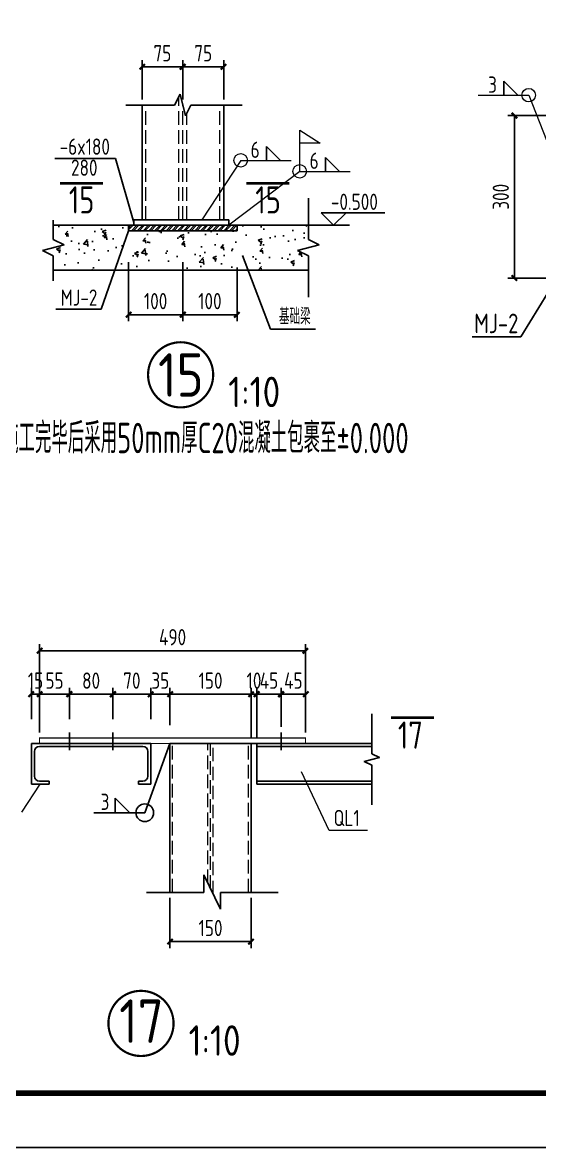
# Model space of a CAD drawing. Header units: millimetres. Extents: x 866561 to 876967, y 40200 to 44891.
# Drawn here: x 874394.6 to 874489.9, y 40208.1 to 40415.3 of the extents above; entities that cross this region are included whole.
import ezdxf

# ---------------------------------------------------------------- set-up
doc = ezdxf.new("R2010")
doc.units = ezdxf.units.MM
doc.header["$LTSCALE"] = 1000
doc.header["$MEASUREMENT"] = 0
doc.linetypes.add('DASH', pattern=[0.35, 0.25, -0.1])
for name, color, linetype, lineweight in [('1', 4, 'Continuous', 70), ('D3', 62, 'Continuous', 9), ('LZ', 64, 'Continuous', 9), ('数字', 3, 'Continuous', 9), ('细实线', 1, 'Continuous', 20)]:
    doc.layers.add(name, color=color, linetype=linetype, lineweight=lineweight)
for name, color, linetype in [('D1', 112, 'Continuous'), ('D2', 6, 'Continuous'), ('DIM', 7, 'Continuous'), ('M_Thin', 7, 'Continuous'), ('PUB_DIM', 3, 'Continuous'), ('THIN', 7, 'Continuous'), ('尺寸标注', 7, 'Continuous'), ('文字', 7, 'Continuous'), ('柱子', 8, 'Continuous'), ('标注', 7, 'Continuous')]:
    doc.layers.add(name, color=color, linetype=linetype)
doc.styles.add('GBHZ', font='gbenor.shx', dxfattribs={"width": 0.9, "bigfont": 'gbcbig.shx'})
doc.dimstyles.new('Y10', dxfattribs={"dimscale": 0, "dimtxt": 3, "dimasz": 0.01, "dimexe": 1.2, "dimexo": 1, "dimgap": 1, "dimtad": 1, "dimdec": 0, "dimlfac": 10, "dimzin": 0, "dimdsep": 46, "dimtxsty": 'GBHZ', "dimblk1": 'DX', "dimblk2": 'DX', "dimsah": 1, "dimcen": 0.09, "dimdle": 1, "dimadec": 0, "dimazin": 0, "dimtfac": 1, "dimtdec": 0, "dimtix": 1, "dimtmove": 2, "dimatfit": 3, "dimldrblk": 'DX', "dimfxl": 0, "dimtolj": 1, "dimtzin": 0, "dimarcsym": 0})

# ---------------------------------------------------------------- blocks, each defined once
blk = doc.blocks.new('DX')
at = {"color": 0, "linetype": 'ByBlock', "const_width": 40}
blk.add_lwpolyline([(-54, -51), (46, 49)], dxfattribs=at)
blk = doc.blocks.new('*D955')
at = {"layer": 'Defpoints', "color": 0}
for p in [(874424.16, 40372.2), (874434.16, 40371.2), (874434.16, 40361.51)]:
    blk.add_point(p, dxfattribs=at)
at = {"layer": 'DIM', "color": 0, "lineweight": -2}
for p, q in [((874424.16, 40371.2), (874424.16, 40360.31)), ((874434.16, 40370.2), (874434.16, 40360.31)), ((874424.17, 40361.51), (874434.15, 40361.51))]:
    blk.add_line(p, q, dxfattribs=at)
at = {"layer": 'DIM', "color": 0, "lineweight": -2, "xscale": 0.01, "yscale": 0.01, "zscale": 0.01, "rotation": 180}
blk.add_blockref('DX', (874424.16, 40361.51), dxfattribs=at)
at = {"layer": 'DIM', "color": 0, "lineweight": -2, "xscale": 0.01, "yscale": 0.01, "zscale": 0.01}
blk.add_blockref('DX', (874434.16, 40361.51), dxfattribs=at)
at = {"layer": 'DIM', "color": 0, "insert": (874429.16, 40364.01), "char_height": 3, "attachment_point": 5, "style": 'GBHZ'}
blk.add_mtext('\\A1;100', dxfattribs=at)
blk = doc.blocks.new('*D956')
at = {"layer": 'Defpoints', "color": 0}
for p in [(874414.16, 40372.2), (874424.16, 40372.2), (874424.16, 40361.51)]:
    blk.add_point(p, dxfattribs=at)
at = {"layer": 'DIM', "color": 0, "lineweight": -2}
for p, q in [((874414.16, 40371.2), (874414.16, 40360.31)), ((874424.16, 40371.2), (874424.16, 40360.31)), ((874414.17, 40361.51), (874424.15, 40361.51))]:
    blk.add_line(p, q, dxfattribs=at)
at = {"layer": 'DIM', "color": 0, "lineweight": -2, "xscale": 0.01, "yscale": 0.01, "zscale": 0.01, "rotation": 180}
blk.add_blockref('DX', (874414.16, 40361.51), dxfattribs=at)
at = {"layer": 'DIM', "color": 0, "lineweight": -2, "xscale": 0.01, "yscale": 0.01, "zscale": 0.01}
blk.add_blockref('DX', (874424.16, 40361.51), dxfattribs=at)
at = {"layer": 'DIM', "color": 0, "insert": (874419.16, 40364.01), "char_height": 3, "attachment_point": 5, "style": 'GBHZ'}
blk.add_mtext('\\A1;100', dxfattribs=at)
blk = doc.blocks.new('*D957')
at = {"layer": 'Defpoints', "color": 0}
for p in [(874431.71, 40407.16), (874424.16, 40400.13), (874431.71, 40400.13)]:
    blk.add_point(p, dxfattribs=at)
at = {"layer": 'DIM', "color": 0, "lineweight": -2}
for p, q in [((874424.16, 40401.13), (874424.16, 40408.36)), ((874431.71, 40401.13), (874431.71, 40408.36)), ((874424.17, 40407.16), (874431.7, 40407.16))]:
    blk.add_line(p, q, dxfattribs=at)
at = {"layer": 'DIM', "color": 0, "lineweight": -2, "xscale": 0.01, "yscale": 0.01, "zscale": 0.01, "rotation": 180}
blk.add_blockref('DX', (874424.16, 40407.16), dxfattribs=at)
at = {"layer": 'DIM', "color": 0, "lineweight": -2, "xscale": 0.01, "yscale": 0.01, "zscale": 0.01}
blk.add_blockref('DX', (874431.71, 40407.16), dxfattribs=at)
at = {"layer": 'DIM', "color": 0, "insert": (874427.93, 40409.66), "char_height": 3, "attachment_point": 5, "style": 'GBHZ'}
blk.add_mtext('\\A1;75', dxfattribs=at)
blk = doc.blocks.new('*D958')
at = {"layer": 'Defpoints', "color": 0}
for p in [(874424.16, 40407.16), (874416.66, 40400.13), (874424.16, 40400.13)]:
    blk.add_point(p, dxfattribs=at)
at = {"layer": 'DIM', "color": 0, "lineweight": -2}
for p, q in [((874416.66, 40401.13), (874416.66, 40408.36)), ((874424.16, 40401.13), (874424.16, 40408.36)), ((874416.67, 40407.16), (874424.15, 40407.16))]:
    blk.add_line(p, q, dxfattribs=at)
at = {"layer": 'DIM', "color": 0, "lineweight": -2, "xscale": 0.01, "yscale": 0.01, "zscale": 0.01, "rotation": 180}
blk.add_blockref('DX', (874416.66, 40407.16), dxfattribs=at)
at = {"layer": 'DIM', "color": 0, "lineweight": -2, "xscale": 0.01, "yscale": 0.01, "zscale": 0.01}
blk.add_blockref('DX', (874424.16, 40407.16), dxfattribs=at)
at = {"layer": 'DIM', "color": 0, "insert": (874420.41, 40409.66), "char_height": 3, "attachment_point": 5, "style": 'GBHZ'}
blk.add_mtext('\\A1;75', dxfattribs=at)
blk = doc.blocks.new('*D961')
at = {"layer": 'Defpoints', "color": 0}
for p in [(874485.23, 40398.23), (874493.05, 40398.23), (874493.05, 40368.23)]:
    blk.add_point(p, dxfattribs=at)
at = {"layer": 'DIM', "color": 0, "lineweight": -2}
for p, q in [((874492.05, 40398.23), (874484.03, 40398.23)), ((874485.23, 40368.24), (874485.23, 40398.22)), ((874492.05, 40368.23), (874484.03, 40368.23))]:
    blk.add_line(p, q, dxfattribs=at)
at = {"layer": 'DIM', "color": 0, "lineweight": -2, "xscale": 0.01, "yscale": 0.01, "zscale": 0.01}
for p, rotation in [((874485.23, 40398.23), 90), ((874485.23, 40368.23), 270)]:
    blk.add_blockref('DX', p, dxfattribs=dict(at, rotation=rotation))
at = {"layer": 'DIM', "color": 0, "insert": (874482.73, 40383.23), "char_height": 3, "attachment_point": 5, "rotation": 90, "style": 'GBHZ'}
blk.add_mtext('\\A1;300', dxfattribs=at)
blk = doc.blocks.new('*D1011')
at = {"layer": 'Defpoints', "color": 0, "linetype": 'ByBlock'}
for p in [(874421.78, 40291.62), (874421.78, 40284.93), (874436.78, 40282.56)]:
    blk.add_point(p, dxfattribs=at)
at = {"layer": 'DIM', "color": 0, "linetype": 'ByBlock', "lineweight": -2}
for p, q in [((874421.78, 40285.93), (874421.78, 40292.82)), ((874436.78, 40283.56), (874436.78, 40292.82)), ((874436.77, 40291.62), (874421.79, 40291.62))]:
    blk.add_line(p, q, dxfattribs=at)
at = {"layer": 'DIM', "color": 0, "linetype": 'ByBlock', "lineweight": -2, "xscale": 0.01, "yscale": 0.01, "zscale": 0.01, "rotation": 180}
blk.add_blockref('DX', (874421.78, 40291.62), dxfattribs=at)
at = {"layer": 'DIM', "color": 0, "linetype": 'ByBlock', "lineweight": -2, "xscale": 0.01, "yscale": 0.01, "zscale": 0.01}
blk.add_blockref('DX', (874436.78, 40291.62), dxfattribs=at)
at = {"layer": 'DIM', "color": 0, "linetype": 'ByBlock', "insert": (874429.28, 40294.12), "char_height": 3, "attachment_point": 5, "style": 'GBHZ'}
blk.add_mtext('\\A1;150', dxfattribs=at)
blk = doc.blocks.new('*D1012')
at = {"layer": 'Defpoints', "color": 0, "linetype": 'ByBlock'}
for p in [(874421.78, 40255.11), (874436.78, 40255.11), (874436.78, 40246.06)]:
    blk.add_point(p, dxfattribs=at)
at = {"layer": 'DIM', "color": 0, "linetype": 'ByBlock', "lineweight": -2}
for p, q in [((874421.78, 40254.11), (874421.78, 40244.86)), ((874436.78, 40254.11), (874436.78, 40244.86)), ((874421.79, 40246.06), (874436.77, 40246.06))]:
    blk.add_line(p, q, dxfattribs=at)
at = {"layer": 'DIM', "color": 0, "linetype": 'ByBlock', "lineweight": -2, "xscale": 0.01, "yscale": 0.01, "zscale": 0.01, "rotation": 180}
blk.add_blockref('DX', (874421.78, 40246.06), dxfattribs=at)
at = {"layer": 'DIM', "color": 0, "linetype": 'ByBlock', "lineweight": -2, "xscale": 0.01, "yscale": 0.01, "zscale": 0.01}
blk.add_blockref('DX', (874436.78, 40246.06), dxfattribs=at)
at = {"layer": 'DIM', "color": 0, "linetype": 'ByBlock', "insert": (874429.28, 40248.56), "char_height": 3, "attachment_point": 5, "style": 'GBHZ'}
blk.add_mtext('\\A1;150', dxfattribs=at)
blk = doc.blocks.new('*D1026')
at = {"layer": 'Defpoints', "color": 0, "linetype": 'ByBlock'}
for p in [(874411.28, 40291.62), (874411.28, 40286.02), (874418.28, 40286.02)]:
    blk.add_point(p, dxfattribs=at)
at = {"layer": 'DIM', "color": 0, "linetype": 'ByBlock', "lineweight": -2}
for p, q in [((874411.28, 40287.02), (874411.28, 40292.82)), ((874418.28, 40287.02), (874418.28, 40292.82)), ((874418.27, 40291.62), (874411.29, 40291.62))]:
    blk.add_line(p, q, dxfattribs=at)
at = {"layer": 'DIM', "color": 0, "linetype": 'ByBlock', "lineweight": -2, "xscale": 0.01, "yscale": 0.01, "zscale": 0.01, "rotation": 180}
blk.add_blockref('DX', (874411.28, 40291.62), dxfattribs=at)
at = {"layer": 'DIM', "color": 0, "linetype": 'ByBlock', "lineweight": -2, "xscale": 0.01, "yscale": 0.01, "zscale": 0.01}
blk.add_blockref('DX', (874418.28, 40291.62), dxfattribs=at)
at = {"layer": 'DIM', "color": 0, "linetype": 'ByBlock', "insert": (874414.78, 40294.12), "char_height": 3, "attachment_point": 5, "style": 'GBHZ'}
blk.add_mtext('\\A1;70', dxfattribs=at)
blk = doc.blocks.new('*D1027')
at = {"layer": 'Defpoints', "color": 0, "linetype": 'ByBlock'}
for p in [(874403.28, 40291.62), (874403.28, 40286.02), (874411.28, 40286.02)]:
    blk.add_point(p, dxfattribs=at)
at = {"layer": 'DIM', "color": 0, "linetype": 'ByBlock', "lineweight": -2}
for p, q in [((874403.28, 40287.02), (874403.28, 40292.82)), ((874411.28, 40287.02), (874411.28, 40292.82)), ((874411.27, 40291.62), (874403.29, 40291.62))]:
    blk.add_line(p, q, dxfattribs=at)
at = {"layer": 'DIM', "color": 0, "linetype": 'ByBlock', "lineweight": -2, "xscale": 0.01, "yscale": 0.01, "zscale": 0.01, "rotation": 180}
blk.add_blockref('DX', (874403.28, 40291.62), dxfattribs=at)
at = {"layer": 'DIM', "color": 0, "linetype": 'ByBlock', "lineweight": -2, "xscale": 0.01, "yscale": 0.01, "zscale": 0.01}
blk.add_blockref('DX', (874411.28, 40291.62), dxfattribs=at)
at = {"layer": 'DIM', "color": 0, "linetype": 'ByBlock', "insert": (874407.28, 40294.12), "char_height": 3, "attachment_point": 5, "style": 'GBHZ'}
blk.add_mtext('\\A1;80', dxfattribs=at)
blk = doc.blocks.new('*D1028')
at = {"layer": 'Defpoints', "color": 0, "linetype": 'ByBlock'}
for p in [(874421.78, 40291.62), (874418.28, 40286.02), (874421.78, 40286.02)]:
    blk.add_point(p, dxfattribs=at)
at = {"layer": 'DIM', "color": 0, "linetype": 'ByBlock', "lineweight": -2}
for p, q in [((874418.28, 40287.02), (874418.28, 40292.82)), ((874421.78, 40287.02), (874421.78, 40292.82)), ((874418.27, 40291.62), (874418.26, 40291.62)), ((874418.28, 40291.62), (874421.78, 40291.62)), ((874421.79, 40291.62), (874421.8, 40291.62))]:
    blk.add_line(p, q, dxfattribs=at)
at = {"layer": 'DIM', "color": 0, "linetype": 'ByBlock', "lineweight": -2, "xscale": 0.01, "yscale": 0.01, "zscale": 0.01}
blk.add_blockref('DX', (874418.28, 40291.62), dxfattribs=at)
at = {"layer": 'DIM', "color": 0, "linetype": 'ByBlock', "lineweight": -2, "xscale": 0.01, "yscale": 0.01, "zscale": 0.01, "rotation": 180}
blk.add_blockref('DX', (874421.78, 40291.62), dxfattribs=at)
at = {"layer": 'DIM', "color": 0, "linetype": 'ByBlock', "insert": (874420.03, 40294.12), "char_height": 3, "attachment_point": 5, "style": 'GBHZ'}
blk.add_mtext('\\A1;35', dxfattribs=at)
blk = doc.blocks.new('*D1029')
at = {"layer": 'Defpoints', "color": 0, "linetype": 'ByBlock'}
for p in [(874403.28, 40291.62), (874403.28, 40286.02), (874397.77, 40283.56)]:
    blk.add_point(p, dxfattribs=at)
at = {"layer": 'DIM', "color": 0, "linetype": 'ByBlock', "lineweight": -2}
for p, q in [((874397.77, 40284.56), (874397.77, 40292.82)), ((874403.28, 40287.02), (874403.28, 40292.82)), ((874397.78, 40291.62), (874403.27, 40291.62))]:
    blk.add_line(p, q, dxfattribs=at)
at = {"layer": 'DIM', "color": 0, "linetype": 'ByBlock', "lineweight": -2, "xscale": 0.01, "yscale": 0.01, "zscale": 0.01, "rotation": 180}
blk.add_blockref('DX', (874397.77, 40291.62), dxfattribs=at)
at = {"layer": 'DIM', "color": 0, "linetype": 'ByBlock', "lineweight": -2, "xscale": 0.01, "yscale": 0.01, "zscale": 0.01}
blk.add_blockref('DX', (874403.28, 40291.62), dxfattribs=at)
at = {"layer": 'DIM', "color": 0, "linetype": 'ByBlock', "insert": (874400.53, 40294.12), "char_height": 3, "attachment_point": 5, "style": 'GBHZ'}
blk.add_mtext('\\A1;55', dxfattribs=at)
blk = doc.blocks.new('*D1030')
at = {"layer": 'Defpoints', "color": 0, "linetype": 'ByBlock'}
for p in [(874396.28, 40291.62), (874396.28, 40286.02), (874397.77, 40283.56)]:
    blk.add_point(p, dxfattribs=at)
at = {"layer": 'DIM', "color": 0, "linetype": 'ByBlock', "lineweight": -2}
for p, q in [((874396.28, 40287.02), (874396.28, 40292.82)), ((874397.77, 40284.56), (874397.77, 40292.82)), ((874396.27, 40291.62), (874396.26, 40291.62)), ((874397.77, 40291.62), (874396.28, 40291.62)), ((874397.78, 40291.62), (874397.79, 40291.62))]:
    blk.add_line(p, q, dxfattribs=at)
at = {"layer": 'DIM', "color": 0, "linetype": 'ByBlock', "lineweight": -2, "xscale": 0.01, "yscale": 0.01, "zscale": 0.01}
blk.add_blockref('DX', (874396.28, 40291.62), dxfattribs=at)
at = {"layer": 'DIM', "color": 0, "linetype": 'ByBlock', "lineweight": -2, "xscale": 0.01, "yscale": 0.01, "zscale": 0.01, "rotation": 180}
blk.add_blockref('DX', (874397.77, 40291.62), dxfattribs=at)
at = {"layer": 'DIM', "color": 0, "linetype": 'ByBlock', "insert": (874397.03, 40294.12), "char_height": 3, "attachment_point": 5, "style": 'GBHZ'}
blk.add_mtext('\\A1;15', dxfattribs=at)
blk = doc.blocks.new('*D1031')
at = {"layer": 'Defpoints', "color": 0, "linetype": 'ByBlock'}
for p in [(874437.78, 40291.62), (874436.78, 40282.56), (874437.78, 40282.56)]:
    blk.add_point(p, dxfattribs=at)
at = {"layer": 'DIM', "color": 0, "linetype": 'ByBlock', "lineweight": -2}
for p, q in [((874436.78, 40283.56), (874436.78, 40292.82)), ((874437.78, 40283.56), (874437.78, 40292.82)), ((874436.77, 40291.62), (874436.76, 40291.62)), ((874436.78, 40291.62), (874437.78, 40291.62)), ((874437.79, 40291.62), (874437.8, 40291.62))]:
    blk.add_line(p, q, dxfattribs=at)
at = {"layer": 'DIM', "color": 0, "linetype": 'ByBlock', "lineweight": -2, "xscale": 0.01, "yscale": 0.01, "zscale": 0.01}
blk.add_blockref('DX', (874436.78, 40291.62), dxfattribs=at)
at = {"layer": 'DIM', "color": 0, "linetype": 'ByBlock', "lineweight": -2, "xscale": 0.01, "yscale": 0.01, "zscale": 0.01, "rotation": 180}
blk.add_blockref('DX', (874437.78, 40291.62), dxfattribs=at)
at = {"layer": 'DIM', "color": 0, "linetype": 'ByBlock', "insert": (874437.28, 40294.12), "char_height": 3, "attachment_point": 5, "style": 'GBHZ'}
blk.add_mtext('\\A1;10', dxfattribs=at)
blk = doc.blocks.new('*D1032')
at = {"layer": 'Defpoints', "color": 0, "linetype": 'ByBlock'}
for p in [(874442.28, 40291.62), (874442.28, 40284.59), (874437.78, 40282.56)]:
    blk.add_point(p, dxfattribs=at)
at = {"layer": 'DIM', "color": 0, "linetype": 'ByBlock', "lineweight": -2}
for p, q in [((874437.78, 40283.56), (874437.78, 40292.82)), ((874442.28, 40285.59), (874442.28, 40292.82)), ((874437.77, 40291.62), (874437.76, 40291.62)), ((874437.78, 40291.62), (874442.28, 40291.62)), ((874442.29, 40291.62), (874442.3, 40291.62))]:
    blk.add_line(p, q, dxfattribs=at)
at = {"layer": 'DIM', "color": 0, "linetype": 'ByBlock', "lineweight": -2, "xscale": 0.01, "yscale": 0.01, "zscale": 0.01}
blk.add_blockref('DX', (874437.78, 40291.62), dxfattribs=at)
at = {"layer": 'DIM', "color": 0, "linetype": 'ByBlock', "lineweight": -2, "xscale": 0.01, "yscale": 0.01, "zscale": 0.01, "rotation": 180}
blk.add_blockref('DX', (874442.28, 40291.62), dxfattribs=at)
at = {"layer": 'DIM', "color": 0, "linetype": 'ByBlock', "insert": (874440.03, 40294.12), "char_height": 3, "attachment_point": 5, "style": 'GBHZ'}
blk.add_mtext('\\A1;45', dxfattribs=at)
blk = doc.blocks.new('*D1033')
at = {"layer": 'Defpoints', "color": 0, "linetype": 'ByBlock'}
for p in [(874446.78, 40291.62), (874442.28, 40284.59), (874446.78, 40283.56)]:
    blk.add_point(p, dxfattribs=at)
at = {"layer": 'DIM', "color": 0, "linetype": 'ByBlock', "lineweight": -2}
for p, q in [((874442.28, 40285.59), (874442.28, 40292.82)), ((874446.78, 40284.56), (874446.78, 40292.82)), ((874442.27, 40291.62), (874442.26, 40291.62)), ((874442.28, 40291.62), (874446.78, 40291.62)), ((874446.79, 40291.62), (874446.8, 40291.62))]:
    blk.add_line(p, q, dxfattribs=at)
at = {"layer": 'DIM', "color": 0, "linetype": 'ByBlock', "lineweight": -2, "xscale": 0.01, "yscale": 0.01, "zscale": 0.01}
blk.add_blockref('DX', (874442.28, 40291.62), dxfattribs=at)
at = {"layer": 'DIM', "color": 0, "linetype": 'ByBlock', "lineweight": -2, "xscale": 0.01, "yscale": 0.01, "zscale": 0.01, "rotation": 180}
blk.add_blockref('DX', (874446.78, 40291.62), dxfattribs=at)
at = {"layer": 'DIM', "color": 0, "linetype": 'ByBlock', "insert": (874444.53, 40294.12), "char_height": 3, "attachment_point": 5, "style": 'GBHZ'}
blk.add_mtext('\\A1;45', dxfattribs=at)
blk = doc.blocks.new('*D1034')
at = {"layer": 'Defpoints', "color": 0, "linetype": 'ByBlock'}
for p in [(874397.77, 40299.62), (874397.77, 40283.56), (874446.78, 40283.56)]:
    blk.add_point(p, dxfattribs=at)
at = {"layer": 'DIM', "color": 0, "linetype": 'ByBlock', "lineweight": -2}
for p, q in [((874397.77, 40284.56), (874397.77, 40300.82)), ((874446.78, 40284.56), (874446.78, 40300.82)), ((874446.77, 40299.62), (874397.78, 40299.62))]:
    blk.add_line(p, q, dxfattribs=at)
at = {"layer": 'DIM', "color": 0, "linetype": 'ByBlock', "lineweight": -2, "xscale": 0.01, "yscale": 0.01, "zscale": 0.01, "rotation": 180}
blk.add_blockref('DX', (874397.77, 40299.62), dxfattribs=at)
at = {"layer": 'DIM', "color": 0, "linetype": 'ByBlock', "lineweight": -2, "xscale": 0.01, "yscale": 0.01, "zscale": 0.01}
blk.add_blockref('DX', (874446.78, 40299.62), dxfattribs=at)
at = {"layer": 'DIM', "color": 0, "linetype": 'ByBlock', "insert": (874422.28, 40302.12), "char_height": 3, "attachment_point": 5, "style": 'GBHZ'}
blk.add_mtext('\\A1;490', dxfattribs=at)

msp = doc.modelspace()

# ---------------------------------------------------------------- hatches: boundary and pattern name
at = {"layer": '柱子'}
h = msp.add_hatch(dxfattribs=at)
h.set_pattern_fill('AR-CONC', color=256, style=0)
h.set_pattern_definition([(50, (395625.639, 102149.114), (7.172601826, -0.62752135), [0.75, -8.25]), (355, (395625.639, 102149.114), (-1.38751334, 7.52192134), [0.6, -6.6]), (100.4514, (395626.237, 102149.062), (5.78509382, 6.89439542), [0.6374019, -7.01142112]), (46.1842, (395625.639, 102151.114), (10.67241049, -1.65519014), [1.125, -12.375]), (96.6356, (395626.529, 102150.976), (9.34662706, 9.7411787), [0.95610288, -10.51713]), (351.1842, (395625.639, 102151.114), (9.34661945, 9.741186), [0.9, -9.9]), (21, (395626.639, 102150.614), (5.96907052, -4.02618891), [0.75, -8.25]), (326, (395626.639, 102150.614), (2.43315332, 7.25150045), [0.6, -6.6]), (71.4514, (395627.1366, 102150.279), (8.40222629, 3.22530497), [0.6374019, -7.01142112]), (37.5, (395625.6391, 102149.1143), (0.121598553, 3.328938538), [0, -6.52, 0, -6.7, 0, -6.625]), (7.5, (395625.639, 102149.1143), (2.630695374, 3.94411712), [0, -3.82, 0, -6.37, 0, -2.525]), (327.5, (395623.4091, 102149.1143), (5.338224362, -0.225548717), [0, -2.5, 0, -7.8, 0, -10.35]), (317.5, (395622.409, 102149.1143), (5.831861693, 1.001049823), [0, -3.25, 0, -5.18, 0, -7.35])])
h.paths.add_polyline_path([(874414.157, 40376.985), (874414.157, 40377.985), (874400.298, 40377.985), (874400.298, 40375.357), (874402.298, 40374.357), (874398.298, 40373.357), (874400.298, 40372.357), (874400.298, 40369.729), (874447.29, 40369.729), (874447.29, 40372.357), (874445.29, 40373.357), (874449.29, 40374.357), (874447.29, 40375.357), (874447.29, 40377.985), (874434.157, 40377.985), (874434.157, 40376.985)])
h = msp.add_hatch(dxfattribs=at)
h.set_pattern_fill('ANSI32', color=256, scale=2, style=0)
h.set_pattern_definition([(45, (395625.6391, 102149.1143), (-0.5303300859, 0.5303300859), []), (45, (395625.9927, 102149.1143), (-0.5303300859, 0.5303300859), [])])
h.paths.add_polyline_path([(874434.157, 40376.985), (874434.157, 40377.985), (874414.157, 40377.985), (874414.157, 40376.985)])

# ---------------------------------------------------------------- linework, layer by layer
msp.add_line((875000.353, 40208.139), (874159.353, 40208.139))
at = {"color": 0, "const_width": 1}
msp.add_lwpolyline([(874990.353, 40218.139), (874184.353, 40218.139), (874184.353, 40792.139), (874990.353, 40792.139)], close=True, dxfattribs=at)
at = {"linetype": 'ByBlock', "ltscale": 0.5, "const_width": 0.4}
for points in [[(874417.763, 40350.443, 1), (874429.763, 40350.443, 1)], [(874410.464, 40230.99, 1), (874422.464, 40230.99, 1)]]:
    msp.add_lwpolyline(points, format="xyb", close=True, dxfattribs=at)
at = {"layer": '1', "color": 2, "const_width": 0.48}
for points in [[(874401.531, 40385.719), (874409.453, 40385.719)], [(874435.869, 40385.719), (874443.791, 40385.719)]]:
    msp.add_lwpolyline(points, dxfattribs=at)
at = {"layer": '1', "const_width": 0.48}
msp.add_lwpolyline([(874470.444, 40287.318), (874462.522, 40287.318)], dxfattribs=at)
at = {"layer": 'D1', "color": 251}
for p, q in [((874483.313, 40404.509), (874485.882, 40401.94)), ((874483.313, 40401.94), (874483.313, 40404.509)), ((874439.571, 40392.504), (874442.14, 40389.935)), ((874439.571, 40389.935), (874439.571, 40392.504)), ((874450.435, 40390.486), (874453.005, 40387.917)), ((874450.435, 40387.917), (874450.435, 40390.486)), ((874417.167, 40269.79), (874421.78, 40282.56)), ((874411.698, 40269.79), (874411.698, 40272.495)), ((874411.698, 40272.495), (874414.402, 40269.79)), ((874417.167, 40269.79), (874407.758, 40269.79)), ((874431.115, 40252.022), (874428.037, 40258.344)), ((874428.037, 40258.344), (874428.037, 40255.108)), ((874417.452, 40255.108), (874428.037, 40255.108)), ((874431.115, 40255.108), (874441.721, 40255.108)), ((874431.115, 40255.108), (874431.115, 40252.022))]:
    msp.add_line(p, q, dxfattribs=at)
at = {"layer": 'D1'}
for p, q in [((874454.242, 40380.289), (874449.634, 40380.289)), ((874449.634, 40380.289), (874451.938, 40377.985)), ((874454.242, 40380.289), (874451.938, 40377.985)), ((874454.242, 40380.289), (874461.358, 40380.289))]:
    msp.add_line(p, q, dxfattribs=at)
msp.add_lwpolyline([(874447.29, 40377.985), (874454.885, 40377.985)], dxfattribs=at)
at = {"layer": 'D1', "color": 251}
msp.add_circle((874417.167, 40269.79), 1.629, dxfattribs=at)
at = {"layer": 'D2'}
for p, q in [((874416.659, 40378.985), (874416.659, 40400.131)), ((874431.705, 40378.985), (874431.705, 40400.131)), ((874415.159, 40378.985), (874432.655, 40378.985)), ((874415.159, 40377.985), (874415.159, 40378.985)), ((874432.655, 40377.985), (874432.655, 40378.985)), ((874403.28, 40284.588), (874403.28, 40281.32)), ((874411.28, 40284.588), (874411.28, 40281.32)), ((874442.28, 40284.588), (874442.28, 40281.32)), ((874396.28, 40282.56), (874396.28, 40275.061)), ((874418.283, 40282.56), (874396.28, 40282.56)), ((874416.818, 40281.996), (874397.751, 40281.996)), ((874418.283, 40282.56), (874418.283, 40275.061)), ((874421.78, 40255.108), (874421.78, 40282.56)), ((874421.78, 40282.56), (874458.979, 40282.56)), ((874436.78, 40255.108), (874436.78, 40282.56)), ((874437.777, 40282.56), (874437.777, 40275.061)), ((874437.777, 40281.996), (874458.979, 40281.996)), ((874396.849, 40281.095), (874396.849, 40276.526)), ((874417.719, 40281.095), (874417.719, 40276.526)), ((874399.54, 40275.625), (874397.751, 40275.625)), ((874399.54, 40275.625), (874399.54, 40275.061)), ((874416.818, 40275.625), (874416.029, 40275.625)), ((874416.029, 40275.625), (874416.029, 40275.061)), ((874437.777, 40275.625), (874458.979, 40275.625)), ((874399.54, 40275.061), (874396.28, 40275.061)), ((874418.283, 40275.061), (874416.029, 40275.061)), ((874437.777, 40275.061), (874458.979, 40275.061))]:
    msp.add_line(p, q, dxfattribs=at)
for centre, start, end in [((874397.751, 40281.095), 90, 180), ((874416.818, 40281.095), 0, 90), ((874397.751, 40276.526), 180, 270), ((874416.818, 40276.526), 270, 0)]:
    msp.add_arc(centre, 0.902, start, end, dxfattribs=at)
at = {"layer": 'D3', "color": 251}
for p, q in [((874451.148, 40266.538), (874446.026, 40277.333)), ((874394.525, 40269.92), (874397.91, 40275.061)), ((874458.191, 40266.538), (874451.148, 40266.538))]:
    msp.add_line(p, q, dxfattribs=at)
at = {"layer": 'LZ', "color": 251, "linetype": 'DASH', "ltscale": 0.01}
for p, q in [((874417.382, 40378.985), (874417.382, 40400.131)), ((874423.433, 40378.985), (874423.433, 40401.684)), ((874424.157, 40378.985), (874424.157, 40400.131)), ((874430.981, 40378.985), (874430.981, 40400.131)), ((874424.881, 40378.985), (874424.881, 40398.579)), ((874422.28, 40255.108), (874422.28, 40282.56)), ((874428.78, 40256.819), (874428.78, 40282.56)), ((874429.28, 40255.792), (874429.28, 40282.56)), ((874429.78, 40254.765), (874429.78, 40282.56)), ((874436.28, 40255.108), (874436.28, 40282.56))]:
    msp.add_line(p, q, dxfattribs=at)
at = {"layer": 'M_Thin', "color": 7}
msp.add_lwpolyline([(874458.979, 40288.024), (874458.979, 40280.654), (874460.379, 40279.954), (874457.579, 40279.254), (874458.979, 40278.554), (874458.979, 40271.257)], dxfattribs=at)
at = {"layer": 'THIN'}
for p, q in [((874422.657, 40400.131), (874423.657, 40402.131)), ((874423.657, 40402.131), (874424.657, 40398.131)), ((874413.687, 40400.131), (874422.657, 40400.131)), ((874424.657, 40398.131), (874425.657, 40400.131)), ((874425.657, 40400.131), (874435.101, 40400.131)), ((874447.29, 40382.985), (874447.29, 40375.357)), ((874400.298, 40378.905), (874400.298, 40375.357)), ((874400.298, 40375.357), (874402.298, 40374.357)), ((874447.29, 40375.357), (874449.29, 40374.357)), ((874402.298, 40374.357), (874398.298, 40373.357)), ((874398.298, 40373.357), (874400.298, 40372.357)), ((874449.29, 40374.357), (874445.29, 40373.357)), ((874445.29, 40373.357), (874447.29, 40372.357)), ((874400.298, 40372.357), (874400.298, 40367.756)), ((874447.29, 40372.357), (874447.29, 40364.729))]:
    msp.add_line(p, q, dxfattribs=at)
at = {"layer": '尺寸标注', "color": 6, "linetype": 'ByBlock'}
for q in [(874493.051, 40368.227), (874477.441, 40357.441)]:
    msp.add_line((874486.434, 40357.441), q, dxfattribs=at)
at = {"layer": '柱子'}
for p, q in [((874400.617, 40390.302), (874411.779, 40390.302)), ((874415.159, 40378.485), (874411.779, 40390.302)), ((874400.298, 40377.985), (874447.29, 40377.985)), ((874414.157, 40376.985), (874409.156, 40362.502)), ((874414.157, 40376.985), (874414.157, 40377.985)), ((874414.157, 40377.985), (874434.157, 40377.985)), ((874414.157, 40376.985), (874434.157, 40376.985)), ((874434.157, 40376.985), (874434.157, 40377.985)), ((874435.177, 40372.386), (874440.344, 40358.876)), ((874400.298, 40369.729), (874447.29, 40369.729)), ((874400.794, 40362.502), (874409.156, 40362.502)), ((874440.344, 40358.876), (874448.613, 40358.876))]:
    msp.add_line(p, q, dxfattribs=at)
at = {"layer": '标注', "const_width": 0.2}
msp.add_lwpolyline([(874446.78, 40283.56), (874397.771, 40283.56), (874397.771, 40282.56), (874446.78, 40282.56)], close=True, dxfattribs=at)
at = {"layer": '细实线', "color": 251}
for p, q in [((874478.572, 40401.94), (874487.878, 40401.94)), ((874487.878, 40401.94), (874496.248, 40380.618)), ((874445.695, 40395.478), (874449.451, 40393.107)), ((874445.695, 40387.917), (874445.695, 40395.478)), ((874449.451, 40393.107), (874445.695, 40393.107)), ((874434.83, 40389.935), (874427.659, 40378.985)), ((874434.83, 40389.935), (874444.136, 40389.935)), ((874445.695, 40387.917), (874432.655, 40377.985)), ((874445.695, 40387.917), (874455.001, 40387.917))]:
    msp.add_line(p, q, dxfattribs=at)
for centre in [(874487.878, 40401.94), (874434.83, 40389.935), (874445.695, 40387.917)]:
    msp.add_circle(centre, 1.238, dxfattribs=at)
msp.add_solid([(874445.695, 40393.107), (874445.695, 40395.478), (874449.451, 40393.107), (874445.695, 40393.107)], dxfattribs=at)

# ---------------------------------------------------------------- texts
at = {"style": 'GBHZ', "width": 0.9}
msp.add_text('MJ-2', height=3.6, dxfattribs=at).set_placement((874477.839, 40358.111))
at = {"layer": 'D1', "style": 'GBHZ', "width": 0.9}
msp.add_text('-0.500', height=3, dxfattribs=at).set_placement((874451.447, 40380.807))
at = {"layer": 'PUB_DIM', "style": 'GBHZ', "width": 0.9}
for s, p in [('15', (874403.178, 40380.153)), ('15', (874437.516, 40380.153)), ('17', (874463.782, 40281.591))]:
    msp.add_text(s, height=5, dxfattribs=at).set_placement(p)
at = {"layer": '数字', "style": 'GBHZ', "width": 0.9}
for s, p in [('3', (874480.403, 40402.387)), ('-6x180', (874401.483, 40390.962)), ('6', (874436.662, 40390.382)), ('280', (874403.57, 40387.089)), ('6', (874447.526, 40388.364)), ('MJ-2', (874401.66, 40363.162)), ('基础梁', (874441.884, 40359.704)), ('3', (874409.026, 40270.299)), ('QL1', (874451.921, 40267.327))]:
    msp.add_text(s, height=3, dxfattribs=at).set_placement(p)
at = {"layer": '文字', "color": 6, "style": 'GBHZ'}
for s, height, p in [('15', 8, (874419.615, 40346.41)), ('1:10', 5.6, (874432.529, 40344.491, -0.009)), ('17', 8, (874412.454, 40227.409)), ('1:10', 5.6, (874425.23, 40225.038, -0.009))]:
    msp.add_text(s, height=height, dxfattribs=at).set_placement(p)
at = {"layer": '文字', "color": 6, "style": 'GBHZ', "width": 0.75}
msp.add_text('MK施工完毕后采用50mm厚C20混凝土包裹至%%P0.000', height=5.6, dxfattribs=at).set_placement((874384.437, 40336.004, -0.009))

# ---------------------------------------------------------------- dimensions: what is measured, and where the dimension line sits
at = {"layer": 'DIM'}
for base, p1, p2, picture, middle in [((874424.157, 40407.158), (874416.659, 40400.131), (874424.157, 40400.131), '*D958', (874420.408, 40409.658)), ((874431.705, 40407.158), (874424.157, 40400.131), (874431.705, 40400.131), '*D957', (874427.931, 40409.658)), ((874424.157, 40361.512), (874414.157, 40372.205), (874424.157, 40372.205), '*D956', (874419.157, 40364.012)), ((874434.157, 40361.512), (874424.157, 40372.205), (874434.157, 40371.205), '*D955', (874429.157, 40364.012))]:
    dim = msp.add_linear_dim(base=base, p1=p1, p2=p2, dimstyle='Y10', override={"dimscale": 1}, dxfattribs=at)
    dim.commit()
    dim.dimension.update_dxf_attribs({"geometry": picture, "text_midpoint": middle})
dim = msp.add_linear_dim(base=(874485.23, 40398.227), p1=(874493.051, 40368.227), p2=(874493.051, 40398.227), angle=90, dimstyle='Y10', override={"dimscale": 1}, dxfattribs=at)
dim.commit()
dim.dimension.update_dxf_attribs({"geometry": '*D961', "text_midpoint": (874482.73, 40383.227)})
at = {"layer": 'DIM', "linetype": 'ByBlock'}
for base, p1, p2, picture, middle in [((874397.771, 40299.619), (874446.78, 40283.56), (874397.771, 40283.56), '*D1034', (874422.275, 40302.119)), ((874396.28, 40291.618), (874397.771, 40283.56), (874396.28, 40286.021), '*D1030', (874397.025, 40294.118)), ((874403.28, 40291.618), (874397.771, 40283.56), (874403.28, 40286.021), '*D1029', (874400.525, 40294.118)), ((874421.78, 40291.618), (874418.28, 40286.021), (874421.78, 40286.021), '*D1028', (874420.03, 40294.118)), ((874421.78, 40291.618), (874436.78, 40282.56), (874421.78, 40284.928), '*D1011', (874429.28, 40294.118)), ((874437.777, 40291.618), (874436.78, 40282.56), (874437.777, 40282.56), '*D1031', (874437.278, 40294.118)), ((874442.28, 40291.618), (874437.777, 40282.56), (874442.28, 40284.588), '*D1032', (874440.028, 40294.118)), ((874446.78, 40291.618), (874442.28, 40284.588), (874446.78, 40283.56), '*D1033', (874444.53, 40294.118)), ((874436.78, 40246.058), (874421.78, 40255.108), (874436.78, 40255.108), '*D1012', (874429.28, 40248.558))]:
    dim = msp.add_linear_dim(base=base, p1=p1, p2=p2, dimstyle='Y10', override={"dimscale": 1}, dxfattribs=at)
    dim.commit()
    dim.dimension.update_dxf_attribs({"geometry": picture, "text_midpoint": middle})
for base, p1, p2, picture, middle in [((874403.28, 40291.618), (874411.28, 40286.021), (874403.28, 40286.021), '*D1027', (874407.28, 40294.118)), ((874411.28, 40291.618), (874418.28, 40286.021), (874411.28, 40286.021), '*D1026', (874414.78, 40294.118))]:
    dim = msp.add_linear_dim(base=base, p1=p1, p2=p2, angle=180, dimstyle='Y10', override={"dimscale": 1}, dxfattribs=at)
    dim.commit()
    dim.dimension.update_dxf_attribs({"geometry": picture, "text_midpoint": middle})

doc.saveas('drawing.dxf')
